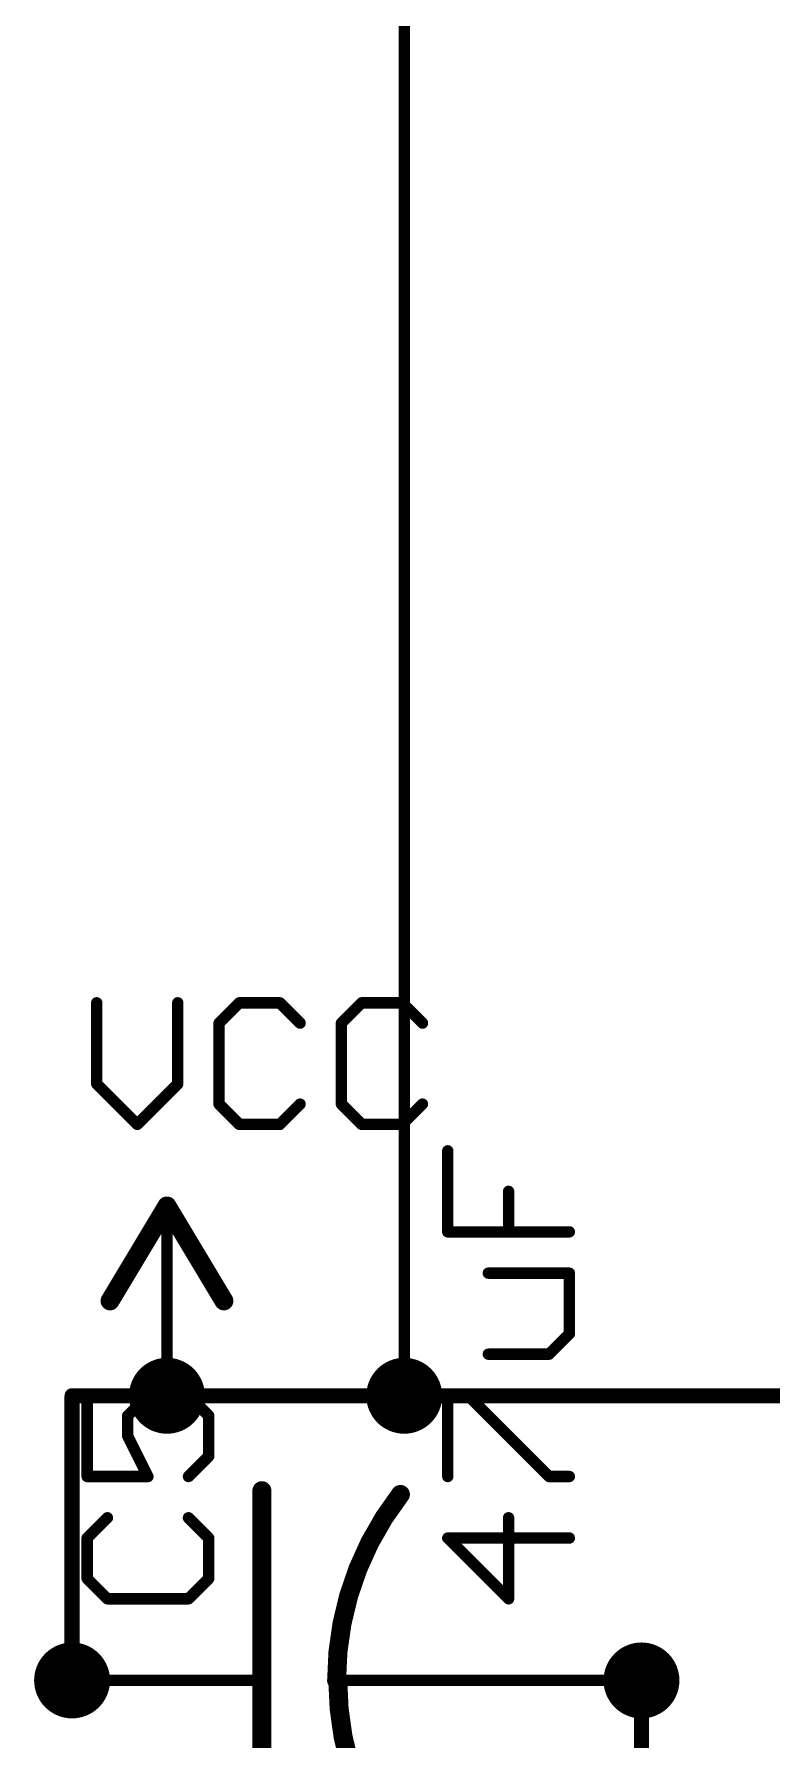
# Model space of a CAD drawing. Extents: x -22 to 205, y 41 to 107.
# Drawn here: x -22.1 to -12.22, y 61.43 to 84.26 of the extents above; entities that cross this region are included whole.
import ezdxf

# ---------------------------------------------------------------- set-up
doc = ezdxf.new("R2010")
doc.units = 0
for name, color, linetype in [('91', 94, 'CONTINUOUS'), ('94', 14, 'CONTINUOUS'), ('95', 251, 'CONTINUOUS'), ('96', 251, 'CONTINUOUS')]:
    doc.layers.add(name, color=color, linetype=linetype)

msp = doc.modelspace()

# ---------------------------------------------------------------- linework, layer by layer
at = {"layer": '91'}
for points, const_width in [([(-17.145, 106.68), (-17.145, 66.04)], 0.1524), ([(-20.32, 66.04), (-21.59, 66.04)], 0.2032), ([(-21.59, 66.04), (-21.59, 62.23)], 0.2032), ([(-20.32, 66.04), (-17.145, 66.04)], 0.2032), ([(-17.145, 66.04), (-8.89, 66.04)], 0.2032), ([(-13.97, 62.23), (-13.97, 46.99)], 0.2032)]:
    msp.add_lwpolyline(points, dxfattribs=dict(at, const_width=const_width))
for points, const_width in [([(-20.32, 65.786, 1), (-20.32, 66.294, 1), (-20.32, 65.786)], 0.508), ([(-17.145, 65.786, 1), (-17.145, 66.294, 1), (-17.145, 65.786)], 0.508), ([(-21.59, 66.0908, 1), (-21.59, 65.9892)], 0.1016), ([(-21.5392, 66.04, 1), (-21.6408, 66.04)], 0.1016), ([(-20.32, 66.0908, 1), (-20.32, 65.9892)], 0.1016), ([(-20.32, 65.9892, 1), (-20.32, 66.0908)], 0.1016), ([(-17.145, 66.0908, 1), (-17.145, 65.9892)], 0.1016), ([(-17.1831, 66.04, 1), (-17.1069, 66.04)], 0.0762), ([(-17.145, 65.9892, 1), (-17.145, 66.0908)], 0.1016), ([(-21.59, 61.976, 1), (-21.59, 62.484, 1), (-21.59, 61.976)], 0.508), ([(-13.97, 61.976, 1), (-13.97, 62.484, 1), (-13.97, 61.976)], 0.508), ([(-13.9192, 62.23, 1), (-14.0208, 62.23)], 0.1016), ([(-21.6408, 62.23, 1), (-21.5392, 62.23)], 0.1016)]:
    msp.add_lwpolyline(points, format="xyb", dxfattribs=dict(at, const_width=const_width))
at = {"layer": '94'}
for points, const_width in [([(-20.32, 68.58), (-21.082, 67.31)], 0.254), ([(-19.558, 67.31), (-20.32, 68.58)], 0.254), ([(-20.32, 66.04), (-20.32, 68.58)], 0.1524), ([(-19.05, 59.69), (-19.05, 64.77)], 0.254), ([(-21.59, 62.23), (-19.05, 62.23)], 0.1524), ([(-18.034, 62.23), (-16.51, 62.23)], 0.1524), ([(-13.97, 62.23), (-16.51, 62.23)], 0.1524)]:
    msp.add_lwpolyline(points, dxfattribs=dict(at, const_width=const_width))
for points, const_width in [([(-20.2655, 68.6127, 1), (-20.3745, 68.5473)], 0.127), ([(-20.2655, 68.5473, 1), (-20.3745, 68.6127)], 0.127), ([(-20.2819, 68.58, 1), (-20.3581, 68.58)], 0.0762), ([(-21.1365, 67.3427, 1), (-21.0275, 67.2773)], 0.127), ([(-19.6125, 67.2773, 1), (-19.5035, 67.3427)], 0.127), ([(-20.3581, 66.04, 1), (-20.2819, 66.04)], 0.0762), ([(-18.9865, 64.77, 1), (-19.1135, 64.77)], 0.127), ([(-17.1958, 64.7192, 0.1668), (-18.05, 62.23)], 0.254), ([(-17.1457, 64.6802, 1), (-17.2459, 64.7582)], 0.127), ([(-18.0339, 62.23, 0.1645), (-17.1996, 59.7631)], 0.254), ([(-17.9704, 62.23, 1), (-18.0974, 62.23)], 0.127), ([(-21.59, 62.2681, 1), (-21.59, 62.1919)], 0.0762), ([(-19.05, 62.1919, 1), (-19.05, 62.2681)], 0.0762), ([(-18.1135, 62.23, 1), (-17.9865, 62.23)], 0.127), ([(-18.034, 62.2681, 1), (-18.034, 62.1919)], 0.0762), ([(-16.51, 62.2681, 1), (-16.51, 62.1919)], 0.0762), ([(-16.51, 62.1919, 1), (-16.51, 62.2681)], 0.0762), ([(-13.97, 62.1919, 1), (-13.97, 62.2681)], 0.0762)]:
    msp.add_lwpolyline(points, format="xyb", dxfattribs=dict(at, const_width=const_width))
at = {"layer": '95', "const_width": 0.1524}
for points in [[(-21.3882, 66.044), (-21.3882, 64.9594)], [(-20.8459, 65.7729), (-20.5747, 66.044)], [(-20.5747, 66.044), (-20.0324, 66.044)], [(-20.0324, 66.044), (-19.7612, 65.7729)], [(-20.8459, 65.5017), (-20.8459, 65.7729)], [(-19.7612, 65.7729), (-19.7612, 65.2305)], [(-20.5747, 64.9594), (-20.8459, 65.5017)], [(-19.7612, 65.2305), (-20.0324, 64.9594)], [(-21.3882, 64.9594), (-20.5747, 64.9594)], [(-21.117, 64.4069), (-21.3882, 64.1357)], [(-19.7612, 64.1357), (-20.0324, 64.4069)], [(-21.3882, 64.1357), (-21.3882, 63.5934)], [(-19.7612, 63.5934), (-19.7612, 64.1357)], [(-21.3882, 63.5934), (-21.117, 63.3222)], [(-20.0324, 63.3222), (-19.7612, 63.5934)], [(-21.117, 63.3222), (-20.0324, 63.3222)]]:
    msp.add_lwpolyline(points, dxfattribs=at)
at = {"layer": '95', "const_width": 0.0762}
for points in [[(-21.3501, 66.044, 1), (-21.4263, 66.044)], [(-20.5747, 66.0821, 1), (-20.5747, 66.0059)], [(-20.5478, 66.0171, 1), (-20.6016, 66.071)], [(-20.0054, 66.071, 1), (-20.0593, 66.0171)], [(-20.0324, 66.0059, 1), (-20.0324, 66.0821)], [(-20.8078, 65.7729, 1), (-20.884, 65.7729)], [(-20.8728, 65.7998, 1), (-20.8189, 65.7459)], [(-19.7231, 65.7729, 1), (-19.7993, 65.7729)], [(-19.7881, 65.7459, 1), (-19.7343, 65.7998)], [(-20.884, 65.5017, 1), (-20.8078, 65.5017)], [(-20.8118, 65.5187, 1), (-20.8799, 65.4846)], [(-19.7343, 65.2036, 1), (-19.7881, 65.2575)], [(-19.7993, 65.2305, 1), (-19.7231, 65.2305)], [(-21.3882, 64.9975, 1), (-21.3882, 64.9213)], [(-21.4263, 64.9594, 1), (-21.3501, 64.9594)], [(-20.6088, 64.9423, 1), (-20.5406, 64.9764)], [(-20.5747, 64.9213, 1), (-20.5747, 64.9975)], [(-20.0593, 64.9863, 1), (-20.0054, 64.9324)], [(-21.0901, 64.3799, 1), (-21.144, 64.4338)], [(-20.0054, 64.4338, 1), (-20.0593, 64.3799)], [(-21.3501, 64.1357, 1), (-21.4263, 64.1357)], [(-21.4151, 64.1626, 1), (-21.3612, 64.1088)], [(-19.7231, 64.1357, 1), (-19.7993, 64.1357)], [(-19.7881, 64.1088, 1), (-19.7343, 64.1626)], [(-21.3612, 63.6203, 1), (-21.4151, 63.5664)], [(-21.4263, 63.5934, 1), (-21.3501, 63.5934)], [(-19.7993, 63.5934, 1), (-19.7231, 63.5934)], [(-19.7343, 63.5664, 1), (-19.7881, 63.6203)], [(-21.117, 63.3603, 1), (-21.117, 63.2841)], [(-21.144, 63.2953, 1), (-21.0901, 63.3491)], [(-20.0593, 63.3491, 1), (-20.0054, 63.2953)], [(-20.0324, 63.2841, 1), (-20.0324, 63.3603)]]:
    msp.add_lwpolyline(points, format="xyb", dxfattribs=at)
at = {"layer": '96', "const_width": 0.1524}
for points in [[(-21.2598, 71.2992), (-21.2598, 70.2145)], [(-20.1751, 70.2145), (-20.1751, 71.2992)], [(-19.3515, 71.2992), (-19.6226, 71.028)], [(-18.8092, 71.2992), (-19.3515, 71.2992)], [(-18.538, 71.028), (-18.8092, 71.2992)], [(-17.7143, 71.2992), (-17.9855, 71.028)], [(-17.172, 71.2992), (-17.7143, 71.2992)], [(-16.9008, 71.028), (-17.172, 71.2992)], [(-19.6226, 71.028), (-19.6226, 69.9434)], [(-17.9855, 71.028), (-17.9855, 69.9434)], [(-21.2598, 70.2145), (-20.7175, 69.6722)], [(-20.7175, 69.6722), (-20.1751, 70.2145)], [(-19.6226, 69.9434), (-19.3515, 69.6722)], [(-18.8092, 69.6722), (-18.538, 69.9434)], [(-17.9855, 69.9434), (-17.7143, 69.6722)], [(-17.172, 69.6722), (-16.9008, 69.9434)], [(-19.3515, 69.6722), (-18.8092, 69.6722)], [(-17.7143, 69.6722), (-17.172, 69.6722)], [(-16.5622, 68.2337), (-16.5622, 69.3183)], [(-15.7487, 68.2337), (-15.7487, 68.776)], [(-14.9352, 68.2337), (-16.5622, 68.2337)], [(-14.9352, 67.6812), (-16.0199, 67.6812)], [(-14.9352, 66.8677), (-14.9352, 67.6812)], [(-15.2064, 66.5965), (-14.9352, 66.8677)], [(-16.0199, 66.5965), (-15.2064, 66.5965)], [(-16.5622, 64.9594), (-16.5622, 66.044)], [(-16.5622, 66.044), (-16.291, 66.044)], [(-16.291, 66.044), (-15.2064, 64.9594)], [(-15.2064, 64.9594), (-14.9352, 64.9594)], [(-15.7487, 63.3222), (-15.7487, 64.4069)], [(-14.9352, 64.1357), (-16.5622, 64.1357)], [(-16.5622, 64.1357), (-15.7487, 63.3222)]]:
    msp.add_lwpolyline(points, dxfattribs=at)
at = {"layer": '96', "const_width": 0.0762}
for points in [[(-21.2217, 71.2992, 1), (-21.2979, 71.2992)], [(-20.137, 71.2992, 1), (-20.2132, 71.2992)], [(-19.3515, 71.3373, 1), (-19.3515, 71.2611)], [(-19.3245, 71.2722, 1), (-19.3784, 71.3261)], [(-18.7822, 71.3261, 1), (-18.8361, 71.2722)], [(-18.8092, 71.2611, 1), (-18.8092, 71.3373)], [(-17.7143, 71.3373, 1), (-17.7143, 71.2611)], [(-17.6874, 71.2722, 1), (-17.7413, 71.3261)], [(-17.1451, 71.3261, 1), (-17.1989, 71.2722)], [(-17.172, 71.2611, 1), (-17.172, 71.3373)], [(-19.6496, 71.055, 1), (-19.5957, 71.0011)], [(-19.5845, 71.028, 1), (-19.6607, 71.028)], [(-18.5649, 71.0011, 1), (-18.511, 71.055)], [(-17.9474, 71.028, 1), (-18.0236, 71.028)], [(-18.0124, 71.055, 1), (-17.9585, 71.0011)], [(-16.9278, 71.0011, 1), (-16.8739, 71.055)], [(-21.2329, 70.2415, 1), (-21.2867, 70.1876)], [(-21.2979, 70.2145, 1), (-21.2217, 70.2145)], [(-20.2132, 70.2145, 1), (-20.137, 70.2145)], [(-20.1482, 70.1876, 1), (-20.2021, 70.2415)], [(-19.5957, 69.9703, 1), (-19.6496, 69.9164)], [(-19.6607, 69.9434, 1), (-19.5845, 69.9434)], [(-18.511, 69.9164, 1), (-18.5649, 69.9703)], [(-17.9585, 69.9703, 1), (-18.0124, 69.9164)], [(-18.0236, 69.9434, 1), (-17.9474, 69.9434)], [(-16.8739, 69.9164, 1), (-16.9278, 69.9703)], [(-20.7444, 69.6991, 1), (-20.6905, 69.6453)], [(-20.7444, 69.6453, 1), (-20.6905, 69.6991)], [(-19.3515, 69.7103, 1), (-19.3515, 69.6341)], [(-19.3784, 69.6453, 1), (-19.3245, 69.6991)], [(-18.8361, 69.6991, 1), (-18.7822, 69.6453)], [(-18.8092, 69.6341, 1), (-18.8092, 69.7103)], [(-17.7143, 69.7103, 1), (-17.7143, 69.6341)], [(-17.7413, 69.6453, 1), (-17.6874, 69.6991)], [(-17.1989, 69.6991, 1), (-17.1451, 69.6453)], [(-17.172, 69.6341, 1), (-17.172, 69.7103)], [(-16.5241, 69.3183, 1), (-16.6003, 69.3183)], [(-15.7106, 68.776, 1), (-15.7868, 68.776)], [(-16.5622, 68.2718, 1), (-16.5622, 68.1956)], [(-16.6003, 68.2337, 1), (-16.5241, 68.2337)], [(-15.7868, 68.2337, 1), (-15.7106, 68.2337)], [(-14.9352, 68.1956, 1), (-14.9352, 68.2718)], [(-16.0199, 67.7193, 1), (-16.0199, 67.6431)], [(-14.8971, 67.6812, 1), (-14.9733, 67.6812)], [(-14.9352, 67.6431, 1), (-14.9352, 67.7193)], [(-14.9733, 66.8677, 1), (-14.8971, 66.8677)], [(-14.9083, 66.8407, 1), (-14.9621, 66.8946)], [(-16.0199, 66.6346, 1), (-16.0199, 66.5584)], [(-15.2064, 66.5584, 1), (-15.2064, 66.6346)], [(-15.2333, 66.6235, 1), (-15.1794, 66.5696)], [(-16.5241, 66.044, 1), (-16.6003, 66.044)], [(-16.5622, 66.0821, 1), (-16.5622, 66.0059)], [(-16.2641, 66.071, 1), (-16.318, 66.0171)], [(-16.291, 66.0059, 1), (-16.291, 66.0821)], [(-16.6003, 64.9594, 1), (-16.5241, 64.9594)], [(-15.2064, 64.9975, 1), (-15.2064, 64.9213)], [(-15.2333, 64.9324, 1), (-15.1794, 64.9863)], [(-14.9352, 64.9213, 1), (-14.9352, 64.9975)], [(-15.7106, 64.4069, 1), (-15.7868, 64.4069)], [(-16.5622, 64.1738, 1), (-16.5622, 64.0976)], [(-16.5352, 64.1626, 1), (-16.5891, 64.1088)], [(-14.9352, 64.0976, 1), (-14.9352, 64.1738)], [(-15.7868, 63.3222, 1), (-15.7106, 63.3222)], [(-15.7756, 63.2953, 1), (-15.7218, 63.3491)]]:
    msp.add_lwpolyline(points, format="xyb", dxfattribs=at)

doc.saveas('drawing.dxf')
